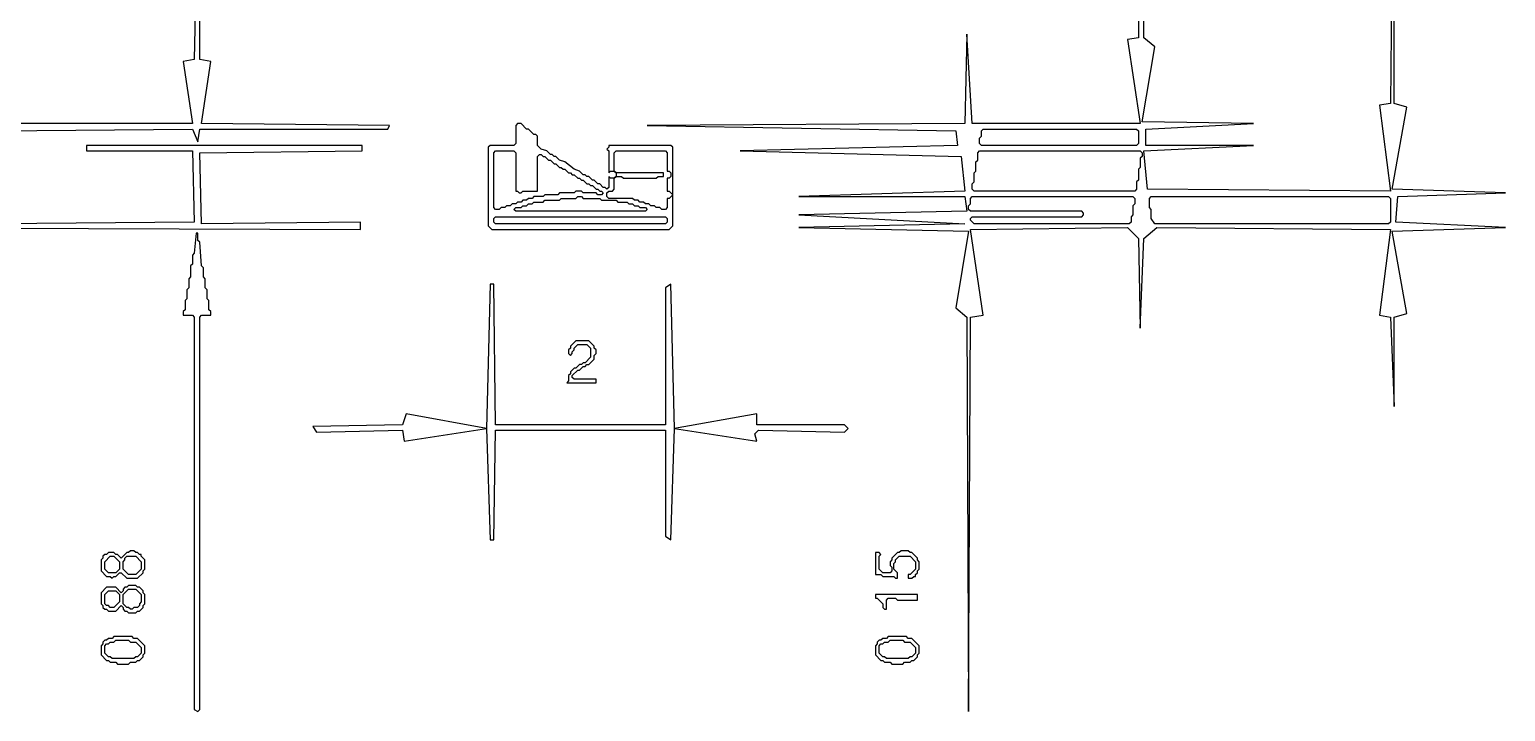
# Model space of a CAD drawing. Extents: x 18 to 322, y -435 to -5.
# Drawn here: x 68.8 to 149.6, y -283.2 to -245.9 of the extents above; entities that cross this region are included whole.
import ezdxf

# ---------------------------------------------------------------- set-up
doc = ezdxf.new("R2010")
doc.units = 0

msp = doc.modelspace()

# ---------------------------------------------------------------- linework, layer by layer
at = {"layer": 'CONTOURS'}
for p, q in [((129.7, -224.7), (129.5, -246.3)), ((129.8, -246.3), (129.7, -224.7)), ((143.5, -226.6), (143.3, -249.9)), ((143.5, -249.9), (143.5, -226.6)), ((77.9, -242.6), (77.8, -247.5)), ((78.1, -247.5), (78.1, -242.7)), ((120.1, -246.1), (120, -251)), ((120.4, -251), (120.1, -246.1)), ((129.5, -246.3), (128.9, -246.4)), ((128.9, -246.4), (129.6, -251)), ((130.4, -246.8), (129.8, -246.3)), ((129.7, -250.9), (130.4, -246.8)), ((77.8, -247.5), (77.2, -247.6)), ((77.2, -247.6), (77.7, -251)), ((78.7, -247.6), (78.1, -247.5)), ((78.2, -251), (78.7, -247.6)), ((143.3, -249.9), (142.7, -250)), ((142.7, -250), (143.3, -254.7)), ((143.4, -254.6), (144.2, -250.1)), ((144.2, -250.1), (143.5, -249.9)), ((77.7, -251), (60.3, -251)), ((66.5, -251.4), (77.7, -251.3)), ((77.7, -251.3), (78, -252)), ((78, -252), (78.1, -251.3)), ((78.1, -251.3), (88.4, -251.3)), ((88.5, -251.1), (78.2, -251)), ((88.4, -251.3), (88.5, -251.1)), ((95.5, -251), (95.4, -251.1)), ((95.4, -251.1), (95.4, -252.1)), ((95.7, -251), (95.5, -251)), ((96, -251.3), (95.7, -251)), ((96.1, -251.3), (96, -251.3)), ((96.4, -251.6), (96.1, -251.3)), ((120, -251), (102.6, -251.1)), ((102.6, -251.1), (119.5, -251.4)), ((129.6, -251), (120.4, -251)), ((120.9, -251.4), (121, -251.3)), ((121, -251.3), (129.4, -251.3)), ((129.4, -251.3), (129.5, -251.4)), ((135.8, -251), (129.7, -250.9)), ((129.9, -251.3), (135.8, -251)), ((129.9, -252.2), (129.9, -251.3)), ((95.4, -252.1), (95.3, -252.2)), ((96.5, -251.6), (96.4, -251.6)), ((96.6, -251.7), (96.5, -251.6)), ((96.6, -252.2), (96.6, -251.7)), ((119.5, -251.4), (119.6, -252.2)), ((120.8, -251.8), (120.9, -251.7)), ((120.8, -252.1), (120.8, -251.8)), ((120.9, -252.2), (120.8, -252.1)), ((120.9, -251.7), (120.9, -251.4)), ((129.5, -252.1), (129.4, -252.2)), ((129.5, -251.4), (129.5, -252.1)), ((87, -252.2), (71.9, -252.2)), ((71.9, -252.2), (71.9, -252.5)), ((71.9, -252.5), (77.7, -252.5)), ((77.7, -252.5), (77.8, -256.4)), ((78.1, -252.6), (87, -252.5)), ((78.2, -256.5), (78.1, -252.6)), ((87, -252.5), (87, -252.2)), ((94, -252.2), (93.9, -252.3)), ((93.9, -252.3), (93.9, -256.6)), ((95.3, -252.2), (94, -252.2)), ((94.2, -252.6), (94.3, -252.5)), ((94.2, -255.6), (94.2, -252.6)), ((94.3, -252.5), (95.3, -252.5)), ((95.3, -252.5), (95.4, -252.6)), ((95.4, -252.6), (95.4, -254.7)), ((96.8, -252.4), (96.6, -252.2)), ((96.6, -252.8), (96.7, -252.7)), ((96.6, -254.7), (96.6, -252.8)), ((96.7, -252.7), (96.8, -252.7)), ((97.1, -252.5), (96.8, -252.4)), ((96.8, -252.7), (96.9, -252.8)), ((96.9, -252.8), (97, -252.8)), ((97, -252.8), (97.2, -253)), ((97.3, -252.7), (97.1, -252.5)), ((97.4, -252.7), (97.3, -252.7)), ((97.5, -252.8), (97.4, -252.7)), ((97.6, -252.8), (97.5, -252.8)), ((97.8, -253), (97.6, -252.8)), ((100.5, -252.3), (100.4, -252.4)), ((100.4, -252.4), (100.5, -252.5)), ((103.9, -252.2), (100.5, -252.2)), ((100.5, -252.2), (100.5, -252.3)), ((100.5, -252.5), (100.5, -253.7)), ((100.8, -252.6), (100.9, -252.5)), ((100.8, -253.6), (100.8, -252.6)), ((100.9, -252.5), (103.6, -252.5)), ((103.6, -252.5), (103.7, -252.6)), ((103.7, -252.6), (103.7, -253.6)), ((104, -252.3), (103.9, -252.2)), ((104, -256.6), (104, -252.3)), ((119.6, -252.2), (107.7, -252.5)), ((107.7, -252.5), (119.8, -252.8)), ((119.8, -252.8), (120, -254.7)), ((120.7, -252.6), (120.8, -252.5)), ((120.7, -253), (120.7, -252.6)), ((120.8, -252.5), (129.6, -252.5)), ((129.4, -252.2), (120.9, -252.2)), ((129.6, -252.5), (129.7, -252.6)), ((129.7, -252.8), (129.6, -252.9)), ((129.6, -252.9), (129.6, -253.4)), ((129.7, -252.6), (129.7, -252.8)), ((129.8, -252.5), (135.8, -252.2)), ((130, -254.6), (129.8, -252.5)), ((135.8, -252.2), (129.9, -252.2)), ((97.2, -253), (97.3, -253)), ((97.3, -253), (97.5, -253.2)), ((97.5, -253.2), (97.6, -253.2)), ((97.6, -253.2), (97.8, -253.4)), ((98.1, -253.1), (97.8, -253)), ((97.8, -253.4), (97.9, -253.4)), ((97.9, -253.4), (98, -253.5)), ((98, -253.5), (98.1, -253.5)), ((98.6, -253.5), (98.1, -253.1)), ((98.1, -253.5), (98.3, -253.7)), ((98.3, -253.7), (98.4, -253.7)), ((98.4, -253.7), (98.5, -253.8)), ((98.9, -253.6), (98.6, -253.5)), ((99.1, -253.8), (98.9, -253.6)), ((100.5, -253.7), (100.6, -253.6)), ((100.6, -253.6), (100.8, -253.6)), ((100.9, -253.7), (100.8, -253.6)), ((100.8, -253.6), (100.9, -253.7)), ((103.5, -253.7), (100.9, -253.7)), ((100.9, -253.7), (100.9, -253.9)), ((103.5, -253.9), (103.5, -253.7)), ((103.7, -253.6), (103.8, -253.6)), ((103.8, -253.6), (103.9, -253.7)), ((103.9, -253.7), (103.9, -253.9)), ((120.5, -253.7), (120.6, -253.6)), ((120.5, -254.2), (120.5, -253.7)), ((120.6, -253.1), (120.7, -253)), ((120.6, -253.6), (120.6, -253.1)), ((129.6, -253.4), (129.5, -253.5)), ((129.5, -253.5), (129.5, -254.1)), ((98.5, -253.8), (98.6, -253.8)), ((98.6, -253.8), (98.8, -254)), ((98.8, -254), (98.9, -254)), ((98.9, -254), (99, -254.1)), ((99, -254.1), (99.1, -254.1)), ((99.2, -253.8), (99.1, -253.8)), ((99.1, -254.1), (99.3, -254.3)), ((99.3, -253.9), (99.2, -253.8)), ((99.4, -253.9), (99.3, -253.9)), ((99.3, -254.3), (99.4, -254.3)), ((99.6, -254.1), (99.4, -253.9)), ((99.4, -254.3), (99.5, -254.4)), ((99.5, -254.4), (99.6, -254.4)), ((99.7, -254.1), (99.6, -254.1)), ((99.6, -254.4), (99.8, -254.6)), ((99.9, -254.3), (99.7, -254.1)), ((100, -254.3), (99.9, -254.3)), ((100.2, -254.5), (100, -254.3)), ((100.3, -254.5), (100.2, -254.5)), ((100.4, -254.6), (100.3, -254.5)), ((100.5, -254.5), (100.4, -254.6)), ((100.6, -254), (100.5, -253.9)), ((100.5, -253.9), (100.5, -254.5)), ((100.8, -254), (100.6, -254)), ((100.8, -254), (100.9, -253.9)), ((100.9, -253.9), (100.8, -254)), ((100.8, -254.6), (100.8, -254)), ((100.9, -253.9), (101.2, -253.9)), ((101.2, -253.9), (101.3, -254)), ((101.3, -254), (103.1, -254)), ((103.1, -254), (103.2, -253.9)), ((103.2, -253.9), (103.5, -253.9)), ((103.8, -254), (103.7, -254)), ((103.7, -254), (103.7, -254.7)), ((103.9, -253.9), (103.8, -254)), ((120.4, -254.3), (120.5, -254.2)), ((120.4, -254.6), (120.4, -254.3)), ((129.5, -254.1), (129.4, -254.2)), ((129.4, -254.2), (129.4, -254.6)), ((95.4, -254.7), (95.5, -254.7)), ((95.5, -255.3), (95.4, -255.4)), ((95.5, -254.7), (95.6, -254.8)), ((95.7, -255.3), (95.5, -255.3)), ((95.6, -254.8), (95.7, -254.8)), ((95.7, -254.8), (95.8, -254.7)), ((95.8, -255.2), (95.7, -255.3)), ((95.8, -254.7), (96.6, -254.7)), ((96, -255.2), (95.8, -255.2)), ((96.1, -255.1), (96, -255.2)), ((96.3, -255.1), (96.1, -255.1)), ((96.4, -255), (96.3, -255.1)), ((96.3, -255.4), (96.4, -255.3)), ((96.9, -255), (96.4, -255)), ((96.4, -255.3), (96.9, -255.3)), ((97, -254.9), (96.9, -255)), ((96.9, -255.3), (97, -255.2)), ((97.7, -254.9), (97, -254.9)), ((97, -255.2), (97.8, -255.2)), ((97.8, -254.8), (97.7, -254.9)), ((98.6, -254.8), (97.8, -254.8)), ((97.8, -255.2), (97.9, -255.1)), ((97.9, -255.1), (98.7, -255.1)), ((98.7, -254.7), (98.6, -254.8)), ((99, -254.7), (98.7, -254.7)), ((98.7, -255.1), (98.8, -255)), ((98.8, -255), (99, -255)), ((99.1, -254.8), (99, -254.7)), ((99, -255), (99.1, -255.1)), ((99.8, -254.8), (99.1, -254.8)), ((99.1, -255.1), (100, -255.1)), ((99.8, -254.6), (99.9, -254.6)), ((99.9, -254.9), (99.8, -254.8)), ((99.9, -254.6), (100, -254.7)), ((100.1, -254.9), (99.9, -254.9)), ((100, -254.7), (100.1, -254.7)), ((100, -255.1), (100.1, -255.2)), ((100.1, -254.7), (100.2, -254.8)), ((100.2, -254.8), (100.1, -254.9)), ((100.1, -255.2), (100.9, -255.2)), ((100.4, -254.8), (100.5, -254.7)), ((100.4, -255), (100.4, -254.8)), ((100.5, -255.1), (100.4, -255)), ((100.5, -254.7), (100.7, -254.7)), ((101.8, -255.1), (100.5, -255.1)), ((100.7, -254.7), (100.8, -254.6)), ((100.9, -255.2), (101, -255.3)), ((101, -255.3), (101.5, -255.3)), ((101.5, -255.3), (101.6, -255.4)), ((101.9, -255.2), (101.8, -255.1)), ((102.1, -255.2), (101.9, -255.2)), ((102.2, -255.3), (102.1, -255.2)), ((102.4, -255.3), (102.2, -255.3)), ((102.5, -255.4), (102.4, -255.3)), ((103.7, -254.7), (103.8, -254.7)), ((103.8, -255.1), (103.7, -255.1)), ((103.7, -255.1), (103.7, -255.6)), ((103.8, -254.7), (104, -254.9)), ((104, -254.9), (103.8, -255.1)), ((120, -254.7), (110.9, -255)), ((110.9, -255), (120, -255)), ((120, -255), (120.1, -255.8)), ((120.3, -255.1), (120.4, -255)), ((120.3, -255.4), (120.3, -255.1)), ((120.5, -254.7), (120.4, -254.6)), ((120.4, -255), (129.2, -255)), ((129.3, -254.7), (120.5, -254.7)), ((129.2, -255), (129.3, -255.1)), ((129.4, -254.6), (129.3, -254.7)), ((129.3, -255.1), (129.3, -255.4)), ((143.3, -254.7), (130, -254.6)), ((130.1, -255.1), (130.2, -255)), ((130.1, -255.6), (130.1, -255.1)), ((130.2, -255), (143.2, -255)), ((143.2, -255), (143.3, -255.1)), ((143.3, -255.1), (143.3, -256.4)), ((149.6, -254.8), (143.4, -254.6)), ((143.6, -256.4), (143.7, -255)), ((143.7, -255), (149.6, -254.8)), ((94.3, -255.7), (94.2, -255.6)), ((94.2, -256.2), (94.3, -256.1)), ((94.2, -256.4), (94.2, -256.2)), ((94.5, -255.7), (94.3, -255.7)), ((94.3, -256.1), (103.6, -256.1)), ((94.6, -255.6), (94.5, -255.7)), ((94.8, -255.6), (94.6, -255.6)), ((94.9, -255.5), (94.8, -255.6)), ((95.1, -255.5), (94.9, -255.5)), ((95.2, -255.4), (95.1, -255.5)), ((95.4, -255.4), (95.2, -255.4)), ((95.3, -255.7), (95.4, -255.6)), ((95.4, -255.8), (95.3, -255.7)), ((95.4, -255.6), (95.7, -255.6)), ((102.5, -255.8), (95.4, -255.8)), ((95.7, -255.6), (95.8, -255.5)), ((95.8, -255.5), (96, -255.5)), ((96, -255.5), (96.1, -255.4)), ((96.1, -255.4), (96.3, -255.4)), ((101.6, -255.4), (101.8, -255.4)), ((101.8, -255.4), (101.9, -255.5)), ((101.9, -255.5), (102.1, -255.5)), ((102.1, -255.5), (102.2, -255.6)), ((102.2, -255.6), (102.5, -255.6)), ((102.7, -255.4), (102.5, -255.4)), ((102.5, -255.6), (102.6, -255.7)), ((102.6, -255.7), (102.5, -255.8)), ((102.8, -255.5), (102.7, -255.4)), ((103, -255.5), (102.8, -255.5)), ((103.1, -255.6), (103, -255.5)), ((103.3, -255.6), (103.1, -255.6)), ((103.4, -255.7), (103.3, -255.6)), ((103.6, -255.7), (103.4, -255.7)), ((103.7, -255.6), (103.6, -255.7)), ((103.6, -256.1), (103.7, -256.2)), ((103.7, -256.2), (103.7, -256.4)), ((120.1, -255.8), (110.9, -256)), ((110.9, -256), (120, -256.5)), ((120.2, -255.5), (120.3, -255.4)), ((120.2, -255.7), (120.2, -255.5)), ((120.3, -255.8), (120.2, -255.7)), ((126.4, -255.8), (120.3, -255.8)), ((120.3, -256.2), (120.4, -256.1)), ((120.3, -256.3), (120.3, -256.2)), ((120.4, -256.1), (126.4, -256.1)), ((126.5, -255.9), (126.4, -255.8)), ((126.4, -256.1), (126.5, -256)), ((126.5, -256), (126.5, -255.9)), ((129.2, -256), (129.1, -256.1)), ((129.1, -256.1), (129.1, -256.4)), ((129.3, -255.4), (129.2, -255.5)), ((129.2, -255.5), (129.2, -256)), ((130.2, -255.7), (130.1, -255.6)), ((130.2, -256.2), (130.2, -255.7)), ((130.4, -256.5), (130.2, -256.2)), ((60.2, -256.7), (86.9, -256.8)), ((77.8, -256.4), (66.6, -256.5)), ((77.9, -257), (77.8, -258.1)), ((78, -257), (77.9, -257)), ((78, -257.4), (78, -257)), ((86.9, -256.4), (78.2, -256.5)), ((86.9, -256.8), (86.9, -256.4)), ((93.9, -256.6), (94.1, -256.8)), ((94.1, -256.8), (103.8, -256.8)), ((94.3, -256.5), (94.2, -256.4)), ((103.6, -256.5), (94.3, -256.5)), ((103.7, -256.4), (103.6, -256.5)), ((103.8, -256.8), (104, -256.6)), ((120, -256.5), (110.9, -256.7)), ((110.9, -256.7), (120.2, -256.9)), ((120.2, -256.9), (119.5, -261.1)), ((120.5, -256.5), (120.3, -256.3)), ((120.3, -256.8), (128.9, -256.7)), ((121, -261.5), (120.3, -256.8)), ((129, -256.5), (120.5, -256.5)), ((128.9, -256.7), (129.5, -257.3)), ((129.1, -256.4), (129, -256.5)), ((129.8, -257.3), (130.5, -256.7)), ((143.2, -256.5), (130.4, -256.5)), ((130.5, -256.7), (143.3, -256.8)), ((143.3, -256.8), (142.7, -261.5)), ((143.3, -256.4), (143.2, -256.5)), ((143.4, -256.9), (149.6, -256.7)), ((144.2, -261.4), (143.4, -256.9)), ((149.6, -256.7), (143.6, -256.4)), ((78.1, -257.5), (78, -257.4)), ((78.2, -258.8), (78.1, -257.5)), ((129.5, -257.3), (129.6, -262.2)), ((129.6, -262.2), (129.8, -257.3)), ((77.8, -258.1), (77.7, -258.2)), ((77.7, -258.2), (77.7, -258.7)), ((77.6, -259.4), (77.5, -259.5)), ((77.7, -258.7), (77.6, -258.8)), ((77.6, -258.8), (77.6, -259.4)), ((78.3, -258.9), (78.2, -258.8)), ((78.3, -259.4), (78.3, -258.9)), ((78.4, -259.5), (78.3, -259.4)), ((77.5, -260), (77.4, -260.1)), ((77.4, -260.1), (77.4, -260.6)), ((77.5, -259.5), (77.5, -260)), ((78.4, -260), (78.4, -259.5)), ((78.5, -260.1), (78.4, -260)), ((78.5, -260.6), (78.5, -260.1)), ((94, -259.8), (93.8, -267.7)), ((94.2, -259.8), (94, -259.8)), ((94.3, -267.5), (94.2, -259.8)), ((103.9, -259.8), (103.6, -260)), ((103.6, -260), (103.6, -267.5)), ((104.1, -267.7), (103.9, -259.8)), ((77.4, -260.6), (77.3, -260.7)), ((77.3, -260.7), (77.3, -261.2)), ((78.6, -260.7), (78.5, -260.6)), ((78.6, -261.2), (78.6, -260.7)), ((77.3, -261.2), (77.2, -261.3)), ((77.2, -261.3), (77.2, -261.5)), ((77.2, -261.5), (77.7, -261.5)), ((77.7, -261.5), (77.8, -261.6)), ((77.8, -261.6), (77.8, -283.1)), ((78.1, -261.6), (78.2, -261.5)), ((78.1, -283.1), (78.1, -261.6)), ((78.2, -261.5), (78.7, -261.5)), ((78.7, -261.3), (78.6, -261.2)), ((78.7, -261.5), (78.7, -261.3)), ((119.5, -261.1), (120.1, -261.6)), ((120.1, -261.6), (120.2, -283.2)), ((120.2, -283.2), (120.3, -261.6)), ((120.3, -261.6), (121, -261.5)), ((142.7, -261.5), (143.3, -261.6)), ((143.3, -261.6), (143.5, -266.5)), ((143.5, -261.6), (144.2, -261.4)), ((143.5, -266.5), (143.5, -261.6)), ((98.4, -263.3), (98.3, -263.4)), ((98.3, -263.4), (98.3, -263.6)), ((98.7, -262.9), (98.4, -263.2)), ((98.4, -263.2), (98.4, -263.3)), ((98.5, -263.5), (98.6, -263.4)), ((98.6, -263.3), (98.8, -263.1)), ((98.6, -263.4), (98.6, -263.3)), ((99.4, -262.9), (98.7, -262.9)), ((98.8, -263.1), (99.3, -263.1)), ((99.3, -263.1), (99.5, -263.3)), ((99.7, -263.2), (99.4, -262.9)), ((99.5, -263.3), (99.5, -263.8)), ((99.7, -263.3), (99.7, -263.2)), ((99.8, -263.4), (99.7, -263.3)), ((99.8, -263.6), (99.8, -263.4)), ((98.3, -263.6), (98.4, -263.7)), ((98.4, -263.7), (98.5, -263.6)), ((98.5, -263.6), (98.5, -263.5)), ((98.9, -264.2), (98.7, -264.4)), ((99, -264.2), (98.9, -264.2)), ((99.1, -264.1), (99, -264.2)), ((99.2, -264.1), (99.1, -264.1)), ((99.5, -263.8), (99.2, -264.1)), ((99.2, -264.3), (99.3, -264.2)), ((99.3, -264.2), (99.4, -264.2)), ((99.4, -264.2), (99.7, -263.9)), ((99.7, -263.7), (99.8, -263.6)), ((99.7, -263.9), (99.7, -263.7)), ((98.4, -264.7), (98.3, -264.8)), ((98.3, -264.8), (98.3, -265.1)), ((98.6, -264.4), (98.4, -264.6)), ((98.4, -264.6), (98.4, -264.7)), ((98.5, -264.8), (98.8, -264.5)), ((98.5, -264.9), (98.5, -264.8)), ((98.6, -265), (98.5, -264.9)), ((98.7, -264.4), (98.6, -264.4)), ((99.8, -265), (98.6, -265)), ((98.8, -264.5), (98.9, -264.5)), ((98.9, -264.5), (99.1, -264.3)), ((99.1, -264.3), (99.2, -264.3)), ((99.8, -265.2), (99.8, -265)), ((98.3, -265.1), (98.2, -265.2)), ((98.2, -265.2), (99.8, -265.2)), ((89.2, -267.5), (84.3, -267.6)), ((89.4, -266.9), (89.2, -267.5)), ((93.8, -267.7), (89.4, -266.9)), ((103.6, -267.5), (94.3, -267.5)), ((108.6, -266.9), (104.1, -267.7)), ((108.6, -267.5), (108.6, -266.9)), ((113.4, -267.5), (108.6, -267.5)), ((113.6, -267.7), (113.4, -267.5)), ((84.3, -267.6), (84.5, -267.9)), ((84.5, -267.9), (89.2, -267.8)), ((89.2, -267.8), (89.3, -268.4)), ((89.3, -268.4), (93.8, -267.7)), ((93.8, -267.7), (94, -273.8)), ((94.2, -273.8), (94.3, -267.8)), ((94.3, -267.8), (103.6, -267.8)), ((103.6, -267.8), (103.6, -273.6)), ((103.9, -273.8), (104.1, -267.7)), ((104.1, -267.7), (108.6, -268.4)), ((108.5, -268), (108.7, -267.8)), ((108.6, -268.4), (108.5, -268)), ((108.7, -267.8), (113.4, -267.9)), ((113.4, -267.9), (113.6, -267.7)), ((94, -273.8), (94.2, -273.8)), ((103.6, -273.6), (103.9, -273.8)), ((72.9, -274.6), (72.8, -274.7)), ((72.8, -274.7), (72.8, -274.8)), ((73, -274.6), (72.9, -274.6)), ((72.9, -275), (73.2, -274.7)), ((73.1, -274.5), (73, -274.6)), ((73.4, -274.5), (73.1, -274.5)), ((73.2, -274.7), (73.4, -274.7)), ((73.5, -274.6), (73.4, -274.5)), ((73.4, -274.7), (73.7, -275)), ((73.6, -274.6), (73.5, -274.6)), ((73.8, -274.8), (73.6, -274.6)), ((74.1, -274.5), (73.8, -274.8)), ((74, -274.8), (74.1, -274.7)), ((74.2, -274.5), (74.1, -274.5)), ((74.1, -274.7), (74.6, -274.7)), ((74.3, -274.4), (74.2, -274.5)), ((74.5, -274.4), (74.3, -274.4)), ((74.6, -274.5), (74.5, -274.4)), ((74.7, -274.5), (74.6, -274.5)), ((74.6, -274.7), (74.9, -275)), ((74.8, -274.6), (74.7, -274.5)), ((74.9, -274.6), (74.8, -274.6)), ((74.9, -274.7), (74.9, -274.6)), ((75.1, -274.9), (74.9, -274.7)), ((115.3, -274.5), (115.1, -274.5)), ((115.1, -274.5), (115.1, -275.7)), ((115.4, -274.6), (115.3, -274.5)), ((115.3, -274.7), (115.4, -274.6)), ((115.3, -275.4), (115.3, -274.7)), ((116.3, -274.5), (116, -274.8)), ((116.2, -274.9), (116.4, -274.7)), ((116.4, -274.5), (116.3, -274.5)), ((116.5, -274.4), (116.4, -274.5)), ((116.4, -274.7), (117, -274.7)), ((116.9, -274.4), (116.5, -274.4)), ((117, -274.5), (116.9, -274.4)), ((117.1, -274.5), (117, -274.5)), ((117, -274.7), (117.3, -275)), ((117.4, -274.8), (117.1, -274.5)), ((72.8, -274.8), (72.7, -274.9)), ((72.7, -274.9), (72.7, -275.5)), ((72.7, -275.5), (73, -275.8)), ((72.9, -275.4), (72.9, -275)), ((73.1, -275.6), (72.9, -275.4)), ((73.7, -275.4), (73.5, -275.6)), ((73.7, -275), (73.7, -275.4)), ((73.9, -275), (74, -274.9)), ((73.9, -275.4), (73.9, -275)), ((74.2, -275.7), (73.9, -275.4)), ((74, -274.9), (74, -274.8)), ((74.9, -275.4), (74.6, -275.7)), ((74.9, -275), (74.9, -275.4)), ((75, -275.5), (75.1, -275.4)), ((75, -275.6), (75, -275.5)), ((75.1, -275.4), (75.1, -274.9)), ((115.5, -275.6), (115.3, -275.4)), ((116, -274.9), (115.9, -275)), ((115.9, -275), (115.9, -275.2)), ((115.9, -275.2), (116, -275.3)), ((116, -275.5), (115.9, -275.6)), ((116, -274.8), (116, -274.9)), ((116, -275.3), (116, -275.5)), ((116.1, -275.1), (116.2, -275)), ((116.1, -275.4), (116.1, -275.1)), ((116.3, -275.6), (116.1, -275.4)), ((116.2, -275), (116.2, -274.9)), ((117.3, -275.4), (117, -275.7)), ((117.3, -275), (117.3, -275.4)), ((117.4, -274.9), (117.4, -274.8)), ((117.5, -275), (117.4, -274.9)), ((117.4, -275.5), (117.5, -275.4)), ((117.4, -275.6), (117.4, -275.5)), ((117.5, -275.4), (117.5, -275)), ((73, -276.4), (72.7, -276.7)), ((73, -275.8), (73.2, -275.8)), ((73.5, -276.4), (73, -276.4)), ((73.5, -275.6), (73.1, -275.6)), ((73.2, -275.8), (73.3, -275.9)), ((73.3, -275.9), (73.4, -275.8)), ((73.4, -275.8), (73.5, -275.8)), ((73.5, -275.8), (73.7, -275.6)), ((73.8, -276.7), (73.5, -276.4)), ((73.7, -275.6), (73.8, -275.6)), ((73.8, -275.6), (74.1, -275.9)), ((74, -276.4), (73.9, -276.5)), ((74.1, -276.4), (74, -276.4)), ((74.1, -275.9), (74.7, -275.9)), ((74.2, -276.3), (74.1, -276.4)), ((74.6, -275.7), (74.2, -275.7)), ((74.6, -276.3), (74.2, -276.3)), ((74.7, -276.4), (74.6, -276.3)), ((74.7, -275.9), (75, -275.6)), ((74.8, -276.4), (74.7, -276.4)), ((75, -276.6), (74.8, -276.4)), ((115.1, -275.7), (115.4, -275.7)), ((115.4, -275.7), (115.5, -275.8)), ((115.9, -275.6), (115.5, -275.6)), ((115.5, -275.8), (116.1, -275.8)), ((116.1, -275.8), (116.2, -275.9)), ((116.2, -275.9), (116.3, -275.9)), ((116.3, -275.9), (116.3, -275.6)), ((117, -275.7), (116.9, -275.7)), ((116.9, -275.7), (116.9, -275.9)), ((116.9, -275.9), (117.1, -275.9)), ((117.1, -275.9), (117.2, -275.8)), ((117.2, -275.8), (117.3, -275.8)), ((117.3, -275.7), (117.4, -275.6)), ((117.3, -275.8), (117.3, -275.7)), ((72.7, -276.7), (72.7, -277.3)), ((72.9, -276.8), (73.1, -276.6)), ((72.9, -277.3), (72.9, -276.8)), ((73.1, -276.6), (73.5, -276.6)), ((73.7, -277.2), (73.4, -277.5)), ((73.5, -276.6), (73.7, -276.8)), ((73.7, -276.8), (73.7, -277.2)), ((73.9, -276.6), (73.8, -276.7)), ((73.9, -276.8), (74.2, -276.5)), ((73.9, -276.5), (73.9, -276.6)), ((73.9, -277.3), (73.9, -276.8)), ((74.2, -276.5), (74.6, -276.5)), ((74.6, -276.5), (74.9, -276.8)), ((74.9, -277.2), (74.8, -277.3)), ((74.9, -276.8), (74.9, -277.2)), ((75, -276.7), (75, -276.6)), ((75.1, -276.8), (75, -276.7)), ((75.1, -277.3), (75.1, -276.8)), ((115.1, -276.8), (115.1, -277)), ((117.4, -276.8), (115.1, -276.8)), ((115.1, -277), (115.2, -277)), ((115.2, -277), (115.5, -277.3)), ((115.7, -277.1), (115.8, -277)), ((115.7, -277.6), (115.7, -277.1)), ((115.8, -277), (116.2, -277)), ((116.2, -277), (116.3, -277.1)), ((116.3, -277.1), (117.4, -277.1)), ((117.4, -277.1), (117.4, -276.8)), ((72.7, -277.3), (72.8, -277.4)), ((72.8, -277.4), (72.8, -277.5)), ((72.8, -277.5), (72.9, -277.6)), ((73, -277.4), (72.9, -277.3)), ((72.9, -277.6), (73, -277.6)), ((73.1, -277.4), (73, -277.4)), ((73, -277.6), (73.1, -277.7)), ((73.2, -277.5), (73.1, -277.4)), ((73.1, -277.7), (73.5, -277.7)), ((73.4, -277.5), (73.2, -277.5)), ((73.5, -277.7), (73.8, -277.4)), ((73.8, -277.4), (73.9, -277.5)), ((74.1, -277.5), (73.9, -277.3)), ((73.9, -277.5), (73.9, -277.6)), ((73.9, -277.6), (74, -277.7)), ((74, -277.7), (74.1, -277.7)), ((74.2, -277.5), (74.1, -277.5)), ((74.1, -277.7), (74.2, -277.8)), ((74.3, -277.6), (74.2, -277.5)), ((74.2, -277.8), (74.6, -277.8)), ((74.4, -277.6), (74.3, -277.6)), ((74.5, -277.5), (74.4, -277.6)), ((74.7, -277.5), (74.5, -277.5)), ((74.6, -277.8), (74.7, -277.7)), ((74.8, -277.4), (74.7, -277.5)), ((74.7, -277.7), (74.8, -277.7)), ((74.8, -277.3), (74.8, -277.4)), ((74.8, -277.7), (75, -277.5)), ((75, -277.4), (75.1, -277.3)), ((75, -277.5), (75, -277.4)), ((115.5, -277.3), (115.5, -277.5)), ((115.5, -277.5), (115.6, -277.6)), ((115.6, -277.6), (115.7, -277.6)), ((72.8, -279.5), (72.7, -279.6)), ((72.7, -279.6), (72.7, -280.1)), ((72.9, -279.3), (72.8, -279.4)), ((72.8, -279.4), (72.8, -279.5)), ((73, -279.3), (72.9, -279.3)), ((72.9, -279.6), (73, -279.5)), ((72.9, -280), (72.9, -279.6)), ((73.1, -279.2), (73, -279.3)), ((73, -279.5), (73.1, -279.5)), ((73.3, -279.2), (73.1, -279.2)), ((73.1, -279.5), (73.2, -279.4)), ((73.2, -279.4), (73.4, -279.4)), ((73.4, -279.1), (73.3, -279.2)), ((74.4, -279.1), (73.4, -279.1)), ((73.4, -279.4), (73.5, -279.3)), ((73.5, -279.3), (74.2, -279.3)), ((74.2, -279.3), (74.3, -279.4)), ((74.3, -279.4), (74.6, -279.4)), ((74.5, -279.2), (74.4, -279.1)), ((74.7, -279.2), (74.5, -279.2)), ((74.6, -279.4), (74.9, -279.7)), ((75.1, -279.6), (74.7, -279.2)), ((75.1, -280), (75.1, -279.6)), ((115.2, -279.5), (115.1, -279.6)), ((115.1, -279.6), (115.1, -280.1)), ((115.3, -279.3), (115.2, -279.4)), ((115.2, -279.4), (115.2, -279.5)), ((115.4, -279.3), (115.3, -279.3)), ((115.3, -279.6), (115.4, -279.5)), ((115.3, -280), (115.3, -279.6)), ((115.5, -279.2), (115.4, -279.3)), ((115.4, -279.5), (115.5, -279.5)), ((115.7, -279.2), (115.5, -279.2)), ((115.5, -279.5), (115.6, -279.4)), ((115.6, -279.4), (115.8, -279.4)), ((115.8, -279.1), (115.7, -279.2)), ((116.8, -279.1), (115.8, -279.1)), ((115.8, -279.4), (115.9, -279.3)), ((115.9, -279.3), (116.6, -279.3)), ((116.6, -279.3), (116.7, -279.4)), ((116.7, -279.4), (117, -279.4)), ((116.9, -279.2), (116.8, -279.1)), ((117.1, -279.2), (116.9, -279.2)), ((117, -279.4), (117.3, -279.7)), ((117.5, -279.6), (117.1, -279.2)), ((117.5, -280), (117.5, -279.6)), ((72.7, -280.1), (73, -280.4)), ((73.1, -280.2), (72.9, -280)), ((73, -280.4), (73.1, -280.4)), ((73.2, -280.2), (73.1, -280.2)), ((73.1, -280.4), (73.2, -280.5)), ((73.3, -280.3), (73.2, -280.2)), ((74.5, -280.3), (73.3, -280.3)), ((74.6, -280.2), (74.5, -280.3)), ((74.7, -280.2), (74.6, -280.2)), ((74.6, -280.5), (74.7, -280.4)), ((74.9, -280), (74.7, -280.2)), ((74.7, -280.4), (74.8, -280.4)), ((74.8, -280.4), (75, -280.2)), ((74.9, -279.7), (74.9, -280)), ((75, -280.1), (75.1, -280)), ((75, -280.2), (75, -280.1)), ((115.1, -280.1), (115.4, -280.4)), ((115.5, -280.2), (115.3, -280)), ((115.4, -280.4), (115.5, -280.4)), ((115.6, -280.2), (115.5, -280.2)), ((115.5, -280.4), (115.6, -280.5)), ((115.7, -280.3), (115.6, -280.2)), ((116.9, -280.3), (115.7, -280.3)), ((117, -280.2), (116.9, -280.3)), ((117.1, -280.2), (117, -280.2)), ((117, -280.5), (117.1, -280.4)), ((117.3, -280), (117.1, -280.2)), ((117.1, -280.4), (117.2, -280.4)), ((117.2, -280.4), (117.4, -280.2)), ((117.3, -279.7), (117.3, -280)), ((117.4, -280.1), (117.5, -280)), ((117.4, -280.2), (117.4, -280.1)), ((73.2, -280.5), (73.5, -280.5)), ((73.5, -280.5), (73.6, -280.6)), ((73.6, -280.6), (74.2, -280.6)), ((74.2, -280.6), (74.3, -280.5)), ((74.3, -280.5), (74.6, -280.5)), ((115.6, -280.5), (115.9, -280.5)), ((115.9, -280.5), (116, -280.6)), ((116, -280.6), (116.6, -280.6)), ((116.6, -280.6), (116.7, -280.5)), ((116.7, -280.5), (117, -280.5)), ((77.8, -283.1), (78, -283.2)), ((78, -283.2), (78.1, -283.1))]:
    msp.add_line(p, q, dxfattribs=at)

doc.saveas('drawing.dxf')
